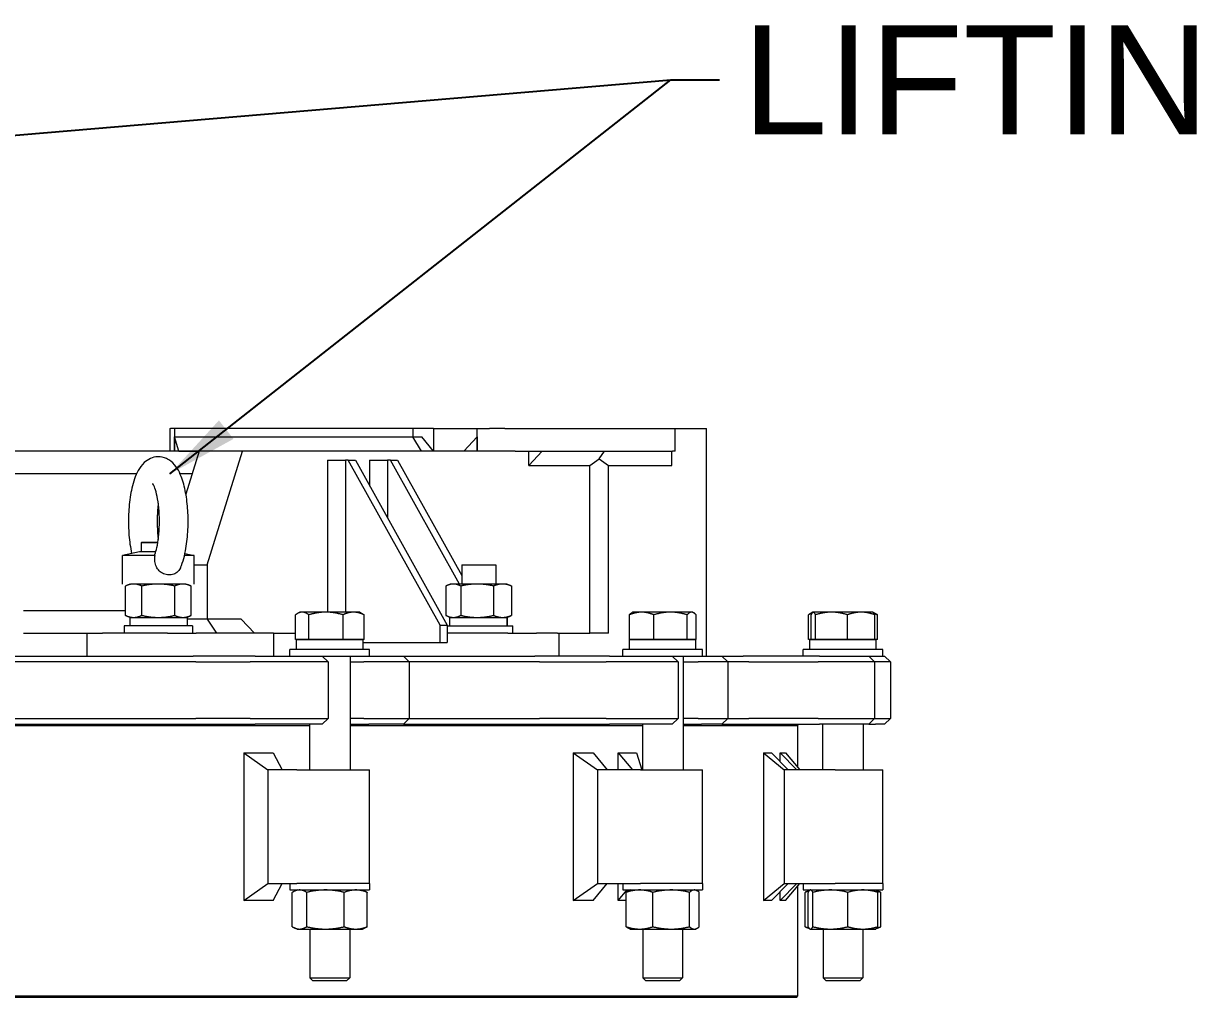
# Model space of a CAD drawing. Header units: inches. Extents: x 20 to 536, y 8 to 344.
# Drawn here: x 278.9 to 304.87, y 140.48 to 161.87 of the extents above; entities that cross this region are included whole.
import ezdxf

# ---------------------------------------------------------------- set-up
doc = ezdxf.new("R2010")
doc.units = ezdxf.units.IN
doc.header["$LTSCALE"] = 16
doc.header["$MEASUREMENT"] = 0
doc.layers.add('Symbol (ANSI)', color=7, linetype='Continuous', lineweight=25)
doc.layers.add('Visible (ANSI)', color=7, linetype='Continuous', lineweight=50)
doc.styles.add('MEMCOR Medium', font='arial.ttf')
doc.dimstyles.new('Default (ANSI)$7', dxfattribs={"dimscale": 16, "dimtxt": 0.15, "dimasz": 0.098425, "dimexe": 0.125, "dimexo": 0.0625, "dimgap": 0.031496, "dimtad": 0, "dimtih": 1, "dimtoh": 1, "dimdec": 4, "dimrnd": 1e-08, "dimzin": 3, "dimdsep": 46, "dimlunit": 5, "dimtxsty": 'MEMCOR Medium', "dimcen": 0.09, "dimdle": 0.393701, "dimclrd": 256, "dimclre": 256, "dimclrt": 256, "dimadec": 0, "dimazin": 1, "dimtfac": 0.8, "dimtofl": 0, "dimtmove": 0, "dimatfit": 3, "dimfxl": 1, "dimfrac": 1, "dimtolj": 1, "dimtzin": 4, "dimlwd": -1, "dimlwe": -1, "dimarcsym": 0})

msp = doc.modelspace()

# ---------------------------------------------------------------- linework, layer by layer
at = {"layer": 'Visible (ANSI)', "linetype": 'Continuous', "lineweight": 18}
for p, q in [((282.111112, 152.975967), (282.125795, 152.975967)), ((282.111112, 152.975967), (282.111112, 152.475967)), ((282.212949, 152.975967), (282.125795, 152.975967)), ((287.44376, 152.975967), (282.212949, 152.975967)), ((282.212949, 152.975967), (282.212949, 152.475967)), ((282.309517, 152.475967), (282.212949, 152.788467)), ((282.212949, 152.475967), (282.212949, 152.788467)), ((282.212949, 152.788467), (287.44376, 152.788467)), ((287.897913, 152.975967), (287.44376, 152.975967)), ((287.44376, 152.975967), (287.44376, 152.788467)), ((287.44376, 152.788467), (287.641928, 152.788467)), ((287.639771, 152.475967), (287.44376, 152.788467)), ((287.897913, 152.475967), (287.641928, 152.788467)), ((287.897913, 152.975967), (288.657913, 152.975967)), ((287.897913, 152.975967), (287.897913, 152.475967)), ((288.564133, 152.475967), (288.861338, 152.788467)), ((288.657913, 152.975967), (288.861338, 152.975967)), ((288.861338, 152.975967), (289.129572, 152.975967)), ((288.861338, 152.475967), (288.861338, 152.975967)), ((288.861338, 152.788467), (288.861338, 152.475967)), ((289.464982, 152.975967), (289.129572, 152.975967)), ((289.464982, 152.975967), (293.149053, 152.975967)), ((293.149053, 152.975967), (293.206332, 152.975967)), ((293.206332, 152.975967), (293.210714, 152.975967)), ((293.210714, 152.975967), (293.897913, 152.975967)), ((293.210714, 152.475967), (293.210714, 152.975967)), ((293.897913, 147.975967), (293.897913, 152.975967)), ((282.754894, 152.475967), (276.86808, 152.475967)), ((282.309517, 152.475967), (282.754894, 152.475967)), ((282.754894, 152.475967), (282.463537, 151.533117)), ((283.70595, 152.475967), (282.754894, 152.475967)), ((282.933408, 149.975967), (283.70595, 152.475967)), ((289.693513, 152.475967), (283.70595, 152.475967)), ((289.693513, 152.475967), (293.149053, 152.475967)), ((289.990718, 152.163467), (290.287923, 152.475967)), ((289.990718, 152.163467), (289.990718, 152.475967)), ((291.539341, 152.31207), (291.65842, 152.475967)), ((293.137913, 152.163467), (293.137913, 152.475967)), ((293.206332, 152.475967), (293.149053, 152.475967)), ((293.206332, 152.475967), (293.210714, 152.475967)), ((285.571641, 152.275967), (285.965414, 152.275967)), ((285.571641, 152.275967), (285.571641, 148.939596)), ((286.02961, 152.275967), (285.965414, 152.275967)), ((285.965414, 152.275967), (285.965414, 148.939596)), ((288.04585, 148.655967), (286.02961, 152.275967)), ((286.02961, 152.275967), (286.184118, 152.275967)), ((286.184118, 152.275967), (288.200358, 148.655967)), ((286.498692, 152.275967), (286.892465, 152.275967)), ((286.498692, 152.275967), (286.498692, 151.711176)), ((286.956661, 152.275967), (286.892465, 152.275967)), ((286.892465, 152.275967), (286.892465, 151.004188)), ((288.470512, 149.557967), (286.956661, 152.275967)), ((286.956661, 152.275967), (287.111169, 152.275967)), ((287.111169, 152.275967), (288.519533, 149.747361)), ((291.334808, 152.163467), (291.539341, 152.31207)), ((291.539341, 152.31207), (291.743875, 152.163467)), ((281.377697, 151.975967), (276.86808, 151.975967)), ((282.600385, 151.975967), (282.335941, 151.975967)), ((289.990718, 152.163467), (291.334808, 152.163467)), ((291.334808, 148.475967), (291.334808, 152.163467)), ((291.743875, 148.475967), (291.743875, 152.163467)), ((291.743875, 152.163467), (293.137913, 152.163467)), ((281.494319, 150.475967), (281.481819, 150.463467)), ((281.845808, 150.463467), (281.481819, 150.463467)), ((281.481819, 150.463467), (281.481819, 150.266972)), ((281.494319, 150.475967), (281.84786, 150.475967)), ((281.441476, 150.266972), (281.069417, 150.187889)), ((281.786783, 150.187889), (281.069417, 150.187889)), ((281.069417, 149.557967), (281.069417, 150.187889)), ((281.802046, 150.266972), (281.441476, 150.266972)), ((282.644221, 150.187889), (282.432516, 150.187889)), ((282.442344, 150.230799), (282.644221, 150.187889)), ((282.644221, 149.557967), (282.644221, 150.187889)), ((282.644221, 149.975967), (282.933408, 149.975967)), ((282.933408, 149.975967), (282.933408, 148.788467)), ((288.519533, 149.975967), (289.269533, 149.975967)), ((288.519533, 149.975967), (288.519533, 149.557967)), ((289.269533, 149.975967), (289.269533, 149.557967)), ((281.231819, 149.557967), (281.135131, 149.512881)), ((281.135131, 148.869054), (281.135131, 149.512881)), ((282.335751, 149.557967), (281.377887, 149.557967)), ((281.495975, 148.869054), (281.495975, 149.512881)), ((282.217663, 148.869054), (282.217663, 149.512881)), ((282.481819, 149.557967), (282.578507, 149.512881)), ((282.578507, 148.869054), (282.578507, 149.512881)), ((288.17388, 149.512881), (288.17388, 148.869054)), ((288.269533, 149.557967), (288.193507, 149.522516)), ((288.337315, 149.557967), (288.269533, 149.557967)), ((288.861075, 149.557967), (288.337315, 149.557967)), ((288.500749, 149.512881), (288.500749, 148.869054)), ((289.418294, 149.557967), (288.861075, 149.557967)), ((289.221402, 149.512881), (289.221402, 148.869054)), ((289.519533, 149.557967), (289.418294, 149.557967)), ((289.519533, 149.557967), (289.59556, 149.522516)), ((289.615186, 149.512881), (289.615186, 148.869054)), ((278.90008, 148.975967), (281.135131, 148.975967)), ((281.231819, 148.823967), (281.135131, 148.869054)), ((282.481819, 148.823967), (282.578507, 148.869054)), ((284.872366, 148.335596), (284.872366, 148.881005)), ((284.96737, 148.939596), (284.91332, 148.908391)), ((285.017305, 148.939596), (284.96737, 148.939596)), ((285.537744, 148.939596), (285.017305, 148.939596)), ((285.162243, 148.335596), (285.162243, 148.881005)), ((286.143809, 148.939596), (285.537744, 148.939596)), ((285.913246, 148.335596), (285.913246, 148.881005)), ((286.27937, 148.939596), (286.143809, 148.939596)), ((286.27937, 148.939596), (286.333419, 148.908391)), ((286.374373, 148.335596), (286.374373, 148.881005)), ((288.269533, 148.823967), (288.193507, 148.859419)), ((289.519533, 148.823967), (289.59556, 148.859419)), ((292.203367, 148.335596), (292.203367, 148.881005)), ((292.27904, 148.939596), (292.255899, 148.926236)), ((292.471178, 148.939596), (292.27904, 148.939596)), ((293.104825, 148.939596), (292.471178, 148.939596)), ((292.738989, 148.335596), (292.738989, 148.881005)), ((293.568687, 148.939596), (293.104825, 148.939596)), ((293.470662, 148.335596), (293.470662, 148.881005)), ((293.59104, 148.939596), (293.568687, 148.939596)), ((293.59104, 148.939596), (293.614181, 148.926236)), ((293.666713, 148.335596), (293.666713, 148.881005)), ((296.230427, 148.936328), (296.134604, 148.881005)), ((296.134604, 148.335596), (296.134604, 148.881005)), ((296.192264, 148.335596), (296.192264, 148.881005)), ((296.236088, 148.939596), (296.230427, 148.936328)), ((296.2417, 148.939596), (296.236088, 148.939596)), ((296.641047, 148.939596), (296.2417, 148.939596)), ((296.291135, 148.335596), (296.291135, 148.881005)), ((297.291435, 148.939596), (296.641047, 148.939596)), ((296.990959, 148.335596), (296.990959, 148.881005)), ((297.548088, 148.939596), (297.291435, 148.939596)), ((297.548088, 148.939596), (297.553748, 148.936328)), ((297.553748, 148.936328), (297.649571, 148.881005)), ((297.591911, 148.335596), (297.591911, 148.881005)), ((297.649571, 148.335596), (297.649571, 148.881005)), ((282.606819, 148.635967), (281.106819, 148.635967)), ((281.106819, 148.635967), (281.106819, 148.475967)), ((281.231343, 148.823967), (281.231343, 148.635967)), ((281.231343, 148.823967), (282.489319, 148.823967)), ((282.489319, 148.823967), (282.489319, 148.635967)), ((282.933408, 148.788467), (282.489319, 148.788467)), ((282.606819, 148.635967), (282.606819, 148.475967)), ((283.675049, 148.788467), (282.933408, 148.788467)), ((282.933408, 148.788467), (283.134045, 148.475967)), ((283.675049, 148.788467), (283.972254, 148.475967)), ((288.04585, 148.655967), (288.200358, 148.655967)), ((288.04585, 148.275967), (288.04585, 148.655967)), ((288.200358, 148.655967), (288.200358, 148.275967)), ((288.200358, 148.635967), (289.644533, 148.635967)), ((288.262033, 148.823967), (289.516351, 148.823967)), ((288.262033, 148.635967), (288.262033, 148.823967)), ((289.516351, 148.635967), (289.516351, 148.823967)), ((289.516351, 148.823967), (289.519533, 148.823967)), ((289.522907, 148.823967), (289.519533, 148.823967)), ((289.522907, 148.635967), (289.522907, 148.823967)), ((289.644533, 148.475967), (289.644533, 148.635967)), ((278.90008, 148.475967), (280.286635, 148.475967)), ((280.286635, 148.475967), (280.632126, 148.475967)), ((280.286635, 148.475967), (280.286635, 147.975967)), ((282.058711, 148.475967), (280.632126, 148.475967)), ((282.058711, 148.475967), (282.688748, 148.475967)), ((284.388341, 148.475967), (282.688748, 148.475967)), ((284.388341, 148.475967), (284.872366, 148.475967)), ((284.388341, 148.475967), (284.388341, 147.975967)), ((285.017305, 148.335596), (284.872366, 148.335596)), ((284.89387, 148.335592), (286.35287, 148.335592)), ((284.89387, 148.116592), (284.89387, 148.335592)), ((284.96737, 148.335596), (284.96737, 148.335592)), ((285.162243, 148.335596), (285.017305, 148.335596)), ((285.537744, 148.335596), (285.162243, 148.335596)), ((285.913246, 148.335596), (285.537744, 148.335596)), ((286.143809, 148.335596), (285.913246, 148.335596)), ((286.374373, 148.335596), (286.143809, 148.335596)), ((286.27937, 148.335596), (286.27937, 148.335592)), ((286.35287, 148.116592), (286.35287, 148.335592)), ((289.531837, 148.475967), (288.200358, 148.475967)), ((289.531837, 148.475967), (290.161874, 148.475967)), ((290.6254, 148.475967), (290.161874, 148.475967)), ((290.6254, 148.475967), (290.649871, 148.475967)), ((290.649871, 148.475967), (291.334808, 148.475967)), ((290.649871, 148.475967), (290.649871, 147.975967)), ((291.743875, 148.475967), (291.334808, 148.475967)), ((292.471178, 148.335596), (292.203367, 148.335596)), ((292.20554, 148.335592), (293.66454, 148.335592)), ((292.20554, 148.116592), (292.20554, 148.335592)), ((292.27904, 148.335596), (292.27904, 148.335592)), ((292.738989, 148.335596), (292.471178, 148.335596)), ((293.104825, 148.335596), (292.738989, 148.335596)), ((293.470662, 148.335596), (293.104825, 148.335596)), ((293.568687, 148.335596), (293.470662, 148.335596)), ((293.666713, 148.335596), (293.568687, 148.335596)), ((293.59104, 148.335596), (293.59104, 148.335592)), ((293.66454, 148.116592), (293.66454, 148.335592)), ((296.192264, 148.335596), (296.134604, 148.335596)), ((296.162588, 148.335592), (297.621588, 148.335592)), ((296.162588, 148.116592), (296.162588, 148.335592)), ((296.2417, 148.335596), (296.192264, 148.335596)), ((296.236088, 148.335596), (296.236088, 148.335592)), ((296.291135, 148.335596), (296.2417, 148.335596)), ((296.641047, 148.335596), (296.291135, 148.335596)), ((296.990959, 148.335596), (296.641047, 148.335596)), ((297.291435, 148.335596), (296.990959, 148.335596)), ((297.591911, 148.335596), (297.291435, 148.335596)), ((297.548088, 148.335596), (297.548088, 148.335592)), ((297.649571, 148.335596), (297.591911, 148.335596)), ((297.621588, 148.116592), (297.621588, 148.335592)), ((286.49837, 148.116592), (284.74837, 148.116592)), ((284.74837, 147.975967), (284.74837, 148.116592)), ((286.35287, 148.275967), (288.04585, 148.275967)), ((286.49837, 147.975967), (286.49837, 148.116592)), ((288.04585, 148.275967), (288.200358, 148.275967)), ((293.81004, 148.116592), (292.06004, 148.116592)), ((292.06004, 147.975967), (292.06004, 148.116592)), ((293.81004, 147.975967), (293.81004, 148.116592)), ((297.767088, 148.116592), (296.017088, 148.116592)), ((296.017088, 147.975967), (296.017088, 148.116592)), ((297.767088, 147.975967), (297.767088, 148.116592)), ((278.119988, 147.975967), (282.62323, 147.975967)), ((282.684509, 147.845967), (278.157728, 147.845967)), ((283.444024, 147.975967), (282.62323, 147.975967)), ((282.684509, 147.845967), (283.335933, 147.845967)), ((283.335933, 147.845967), (283.87421, 147.845967)), ((283.982301, 147.975967), (283.444024, 147.975967)), ((285.229313, 147.845967), (283.87421, 147.845967)), ((283.982301, 147.975967), (285.161241, 147.975967)), ((285.161241, 147.975967), (285.398884, 147.975967)), ((285.468091, 147.845967), (285.229313, 147.845967)), ((285.398884, 147.975967), (285.455001, 147.975967)), ((285.455001, 147.975967), (285.585001, 147.845967)), ((285.455001, 147.975967), (286.484568, 147.975967)), ((285.585001, 147.845967), (285.468091, 147.845967)), ((285.585001, 147.845967), (285.585001, 146.605967)), ((286.07087, 147.975967), (286.07087, 145.475967)), ((286.07087, 147.845967), (286.374338, 147.845967)), ((286.726794, 147.845967), (286.374338, 147.845967)), ((286.484568, 147.975967), (286.651608, 147.975967)), ((286.651608, 147.975967), (286.879054, 147.975967)), ((286.955326, 147.845967), (286.726794, 147.845967)), ((286.879054, 147.975967), (287.238619, 147.975967)), ((287.368619, 147.845967), (286.955326, 147.845967)), ((287.238619, 147.975967), (290.1245, 147.975967)), ((287.238619, 147.975967), (287.368619, 147.845967)), ((290.224989, 147.845967), (287.368619, 147.845967)), ((287.368619, 147.845967), (287.368619, 146.605967)), ((290.961497, 147.975967), (290.1245, 147.975967)), ((290.224989, 147.845967), (290.889273, 147.845967)), ((290.889273, 147.845967), (291.694862, 147.845967)), ((291.767086, 147.975967), (290.961497, 147.975967)), ((293.060231, 147.845967), (291.694862, 147.845967)), ((291.767086, 147.975967), (292.954957, 147.975967)), ((292.954957, 147.975967), (293.117969, 147.975967)), ((293.224021, 147.845967), (293.060231, 147.845967)), ((293.117969, 147.975967), (293.140075, 147.975967)), ((293.140075, 147.975967), (293.270075, 147.845967)), ((293.140075, 147.975967), (293.81004, 147.975967)), ((293.270075, 147.845967), (293.224021, 147.845967)), ((293.270075, 147.845967), (293.270075, 146.605967)), ((293.38254, 147.975967), (293.38254, 145.475967)), ((293.38254, 147.845967), (293.714538, 147.845967)), ((294.06506, 147.845967), (293.714538, 147.845967)), ((293.81004, 147.975967), (293.955012, 147.975967)), ((293.955012, 147.975967), (294.102763, 147.975967)), ((294.213516, 147.845967), (294.06506, 147.845967)), ((294.102763, 147.975967), (294.231572, 147.975967)), ((294.361572, 147.845967), (294.213516, 147.845967)), ((294.231572, 147.975967), (294.699026, 147.975967)), ((294.231572, 147.975967), (294.361572, 147.845967)), ((294.823427, 147.845967), (294.361572, 147.845967)), ((294.361572, 147.845967), (294.361572, 146.605967)), ((295.424801, 147.975967), (294.699026, 147.975967)), ((294.823427, 147.845967), (295.399439, 147.845967)), ((295.399439, 147.845967), (296.349696, 147.845967)), ((296.375058, 147.975967), (295.424801, 147.975967)), ((297.517467, 147.845967), (296.349696, 147.845967)), ((296.375058, 147.975967), (297.391018, 147.975967)), ((297.391018, 147.975967), (297.454582, 147.975967)), ((297.454582, 147.975967), (297.45758, 147.975967)), ((297.45758, 147.975967), (297.58758, 147.845967)), ((297.45758, 147.975967), (297.767088, 147.975967)), ((297.581333, 147.845967), (297.517467, 147.845967)), ((297.58758, 147.845967), (297.581333, 147.845967)), ((297.876667, 147.845967), (297.58758, 147.845967)), ((297.58758, 147.845967), (297.58758, 146.605967)), ((297.767088, 147.975967), (297.794074, 147.975967)), ((297.794074, 147.975967), (297.804967, 147.975967)), ((297.804967, 147.975967), (297.934967, 147.845967)), ((297.922446, 147.845967), (297.876667, 147.845967)), ((297.934967, 147.845967), (297.922446, 147.845967)), ((297.934967, 147.845967), (297.934967, 146.605967)), ((278.157728, 146.605967), (282.684509, 146.605967)), ((283.335933, 146.605967), (282.684509, 146.605967)), ((283.87421, 146.605967), (283.335933, 146.605967)), ((283.87421, 146.605967), (285.229313, 146.605967)), ((285.229313, 146.605967), (285.468091, 146.605967)), ((285.455001, 146.475967), (285.585001, 146.605967)), ((285.468091, 146.605967), (285.585001, 146.605967)), ((286.374338, 146.605967), (286.07087, 146.605967)), ((286.374338, 146.605967), (286.726794, 146.605967)), ((286.726794, 146.605967), (286.955326, 146.605967)), ((286.955326, 146.605967), (287.368619, 146.605967)), ((287.238619, 146.475967), (287.368619, 146.605967)), ((287.368619, 146.605967), (290.224989, 146.605967)), ((290.889273, 146.605967), (290.224989, 146.605967)), ((291.694862, 146.605967), (290.889273, 146.605967)), ((291.694862, 146.605967), (293.060231, 146.605967)), ((293.060231, 146.605967), (293.224021, 146.605967)), ((293.140075, 146.475967), (293.270075, 146.605967)), ((293.224021, 146.605967), (293.270075, 146.605967)), ((293.714538, 146.605967), (293.38254, 146.605967)), ((293.714538, 146.605967), (294.06506, 146.605967)), ((294.06506, 146.605967), (294.213516, 146.605967)), ((294.213516, 146.605967), (294.361572, 146.605967)), ((294.231572, 146.475967), (294.361572, 146.605967)), ((294.361572, 146.605967), (294.823427, 146.605967)), ((295.399439, 146.605967), (294.823427, 146.605967)), ((296.349696, 146.605967), (295.399439, 146.605967)), ((296.349696, 146.605967), (297.517467, 146.605967)), ((297.45758, 146.475967), (297.58758, 146.605967)), ((297.517467, 146.605967), (297.581333, 146.605967)), ((297.581333, 146.605967), (297.58758, 146.605967)), ((297.58758, 146.605967), (297.876667, 146.605967)), ((297.804967, 146.475967), (297.934967, 146.605967)), ((297.876667, 146.605967), (297.922446, 146.605967)), ((297.922446, 146.605967), (297.934967, 146.605967)), ((285.17587, 146.444717), (276.517712, 146.444717)), ((277.89072, 146.475967), (282.966474, 146.475967)), ((282.966474, 146.475967), (283.444024, 146.475967)), ((283.444024, 146.475967), (283.982301, 146.475967)), ((285.161241, 146.475967), (283.982301, 146.475967)), ((285.398884, 146.475967), (285.161241, 146.475967)), ((285.17587, 146.475967), (285.17587, 145.475967)), ((285.455001, 146.475967), (285.398884, 146.475967)), ((286.07087, 146.475967), (286.482429, 146.475967)), ((292.48754, 146.444717), (286.07087, 146.444717)), ((286.651608, 146.475967), (286.482429, 146.475967)), ((286.879054, 146.475967), (286.651608, 146.475967)), ((287.238619, 146.475967), (286.879054, 146.475967)), ((287.238619, 146.475967), (290.413802, 146.475967)), ((290.413802, 146.475967), (290.961497, 146.475967)), ((290.961497, 146.475967), (291.767086, 146.475967)), ((292.954957, 146.475967), (291.767086, 146.475967)), ((292.48754, 146.475967), (292.48754, 145.475967)), ((293.117969, 146.475967), (292.954957, 146.475967)), ((293.140075, 146.475967), (293.117969, 146.475967)), ((293.38254, 146.475967), (293.786762, 146.475967)), ((295.901301, 146.444717), (293.38254, 146.444717)), ((293.955012, 146.475967), (293.786762, 146.475967)), ((294.102763, 146.475967), (293.955012, 146.475967)), ((294.231572, 146.475967), (294.102763, 146.475967)), ((294.231572, 146.475967), (294.890343, 146.475967)), ((294.890343, 146.475967), (295.424801, 146.475967)), ((295.424801, 146.475967), (296.375058, 146.475967)), ((295.870051, 146.475967), (295.901301, 146.444717)), ((295.901301, 145.528117), (295.901301, 146.444717)), ((297.391018, 146.475967), (296.375058, 146.475967)), ((296.444588, 146.475967), (296.444588, 145.475967)), ((297.339588, 146.475967), (297.339588, 145.475967)), ((297.454582, 146.475967), (297.391018, 146.475967)), ((297.45758, 146.475967), (297.454582, 146.475967)), ((297.45758, 146.475967), (297.606805, 146.475967)), ((297.748512, 146.475967), (297.606805, 146.475967)), ((297.794074, 146.475967), (297.748512, 146.475967)), ((297.804967, 146.475967), (297.794074, 146.475967)), ((283.733438, 145.850813), (283.733438, 142.601121)), ((283.733438, 145.850813), (284.377725, 145.850813)), ((283.733438, 145.850813), (284.262364, 145.475967)), ((284.377725, 145.850813), (284.579812, 145.475967)), ((290.967467, 145.850813), (290.967467, 142.601121)), ((290.967467, 145.850813), (291.410119, 145.850813)), ((290.967467, 145.850813), (291.500862, 145.475967)), ((291.410119, 145.850813), (291.717651, 145.475967)), ((291.957482, 145.850813), (292.273221, 145.475967)), ((291.957482, 145.475967), (291.957482, 145.850813)), ((291.957482, 145.850813), (292.356221, 145.850813)), ((292.356221, 145.850813), (292.473109, 145.475967)), ((295.146417, 145.850813), (295.146417, 142.601121)), ((295.146417, 145.850813), (295.320045, 145.850813)), ((295.146417, 145.850813), (295.603077, 145.475967)), ((295.320045, 145.850813), (295.686204, 145.475967)), ((295.512254, 145.850813), (295.881295, 145.475967)), ((295.512254, 145.654045), (295.512254, 145.850813)), ((295.512254, 145.850813), (295.634083, 145.850813)), ((295.634083, 145.850813), (295.944485, 145.475967)), ((284.895834, 145.475967), (284.262364, 145.475967)), ((284.262364, 145.475967), (284.262364, 142.975967)), ((284.895834, 145.475967), (286.49837, 145.475967)), ((286.49837, 142.975967), (286.49837, 145.475967)), ((292.448916, 145.475967), (291.500862, 145.475967)), ((291.500862, 145.475967), (291.500862, 142.975967)), ((292.448916, 145.475967), (293.81004, 145.475967)), ((293.81004, 142.975967), (293.81004, 145.475967)), ((296.721384, 145.475967), (295.603077, 145.475967)), ((295.603077, 145.475967), (295.603077, 142.975967)), ((296.721384, 145.475967), (297.767088, 145.475967)), ((297.767088, 142.975967), (297.767088, 145.475967)), ((283.733438, 142.601121), (284.262364, 142.975967)), ((284.262364, 142.975967), (284.895834, 142.975967)), ((284.377725, 142.601121), (284.579812, 142.975967)), ((284.74837, 142.975967), (284.74837, 142.835342)), ((286.49837, 142.975967), (284.895834, 142.975967)), ((286.49837, 142.975967), (284.895834, 142.975967)), ((286.49837, 142.975967), (286.49837, 142.835342)), ((290.967467, 142.601121), (291.500862, 142.975967)), ((291.410119, 142.601121), (291.717651, 142.975967)), ((291.500862, 142.975967), (292.448916, 142.975967)), ((291.957482, 142.601121), (291.957482, 142.975967)), ((292.06004, 142.975967), (292.06004, 142.835342)), ((293.81004, 142.975967), (292.448916, 142.975967)), ((293.81004, 142.975967), (292.448916, 142.975967)), ((293.81004, 142.975967), (293.81004, 142.835342)), ((295.146417, 142.601121), (295.603077, 142.975967)), ((295.320045, 142.601121), (295.686204, 142.975967)), ((295.512254, 142.601121), (295.881295, 142.975967)), ((295.603077, 142.975967), (296.721384, 142.975967)), ((295.634083, 142.601121), (295.944485, 142.975967)), ((295.901301, 140.507217), (295.901301, 142.923818)), ((296.017088, 142.975967), (296.017088, 142.835342)), ((297.767088, 142.975967), (296.721384, 142.975967)), ((297.767088, 142.975967), (296.721384, 142.975967)), ((297.767088, 142.975967), (297.767088, 142.835342)), ((284.377725, 142.601121), (283.733438, 142.601121)), ((284.74837, 142.835342), (286.49837, 142.835342)), ((284.800243, 142.02821), (284.800243, 142.783475)), ((284.90437, 142.835342), (284.84513, 142.807718)), ((285.117958, 142.02821), (285.117958, 142.783475)), ((285.941085, 142.02821), (285.941085, 142.783475)), ((286.34237, 142.835342), (286.40161, 142.807718)), ((286.446497, 142.02821), (286.446497, 142.783475)), ((291.410119, 142.601121), (290.967467, 142.601121)), ((291.957482, 142.601121), (292.15477, 142.835342)), ((292.1331, 142.601121), (291.957482, 142.601121)), ((292.06004, 142.835342), (293.81004, 142.835342)), ((292.1331, 142.02821), (292.1331, 142.783475)), ((292.21604, 142.835342), (292.190676, 142.823515)), ((292.720161, 142.02821), (292.720161, 142.783475)), ((293.522101, 142.02821), (293.522101, 142.783475)), ((293.65404, 142.835342), (293.679404, 142.823515)), ((293.73698, 142.02821), (293.73698, 142.783475)), ((295.320045, 142.601121), (295.146417, 142.601121)), ((295.512254, 142.601121), (295.512254, 142.79789)), ((295.634083, 142.601121), (295.512254, 142.601121)), ((296.017088, 142.835342), (297.767088, 142.835342)), ((296.166883, 142.832449), (296.061858, 142.783475)), ((296.061858, 142.02821), (296.061858, 142.783475)), ((296.125055, 142.02821), (296.125055, 142.783475)), ((296.173088, 142.835342), (296.166883, 142.832449)), ((296.233422, 142.02821), (296.233422, 142.783475)), ((297.000454, 142.02821), (297.000454, 142.783475)), ((297.611088, 142.835342), (297.617292, 142.832449)), ((297.617292, 142.832449), (297.722317, 142.783475)), ((297.65912, 142.02821), (297.65912, 142.783475)), ((297.722317, 142.02821), (297.722317, 142.783475)), ((284.90437, 141.976342), (284.84513, 142.003966)), ((284.90437, 141.976342), (284.9591, 141.976342)), ((284.9591, 141.976342), (285.529521, 141.976342)), ((285.18587, 141.976342), (285.18587, 140.901707)), ((285.529521, 141.976342), (286.193791, 141.976342)), ((286.06087, 141.976342), (286.06087, 140.901707)), ((286.193791, 141.976342), (286.34237, 141.976342)), ((286.34237, 141.976342), (286.40161, 142.003966)), ((292.21604, 141.976342), (292.190676, 141.98817)), ((292.21604, 141.976342), (292.42663, 141.976342)), ((292.42663, 141.976342), (293.121131, 141.976342)), ((292.49754, 141.976342), (292.49754, 140.901707)), ((293.121131, 141.976342), (293.629541, 141.976342)), ((293.37254, 141.976342), (293.37254, 140.901707)), ((293.629541, 141.976342), (293.65404, 141.976342)), ((293.65404, 141.976342), (293.679404, 141.98817)), ((296.166883, 141.979236), (296.061858, 142.02821)), ((296.173088, 141.976342), (296.166883, 141.979236)), ((296.173088, 141.976342), (296.179239, 141.976342)), ((296.179239, 141.976342), (296.616938, 141.976342)), ((296.454588, 141.976342), (296.454588, 140.901707)), ((296.616938, 141.976342), (297.329787, 141.976342)), ((297.329588, 141.976342), (297.329588, 140.901707)), ((297.329787, 141.976342), (297.611088, 141.976342)), ((297.611088, 141.976342), (297.617292, 141.979236)), ((297.617292, 141.979236), (297.722317, 142.02821)), ((285.18587, 140.901707), (286.06087, 140.901707)), ((285.254031, 140.835592), (285.18587, 140.901707)), ((285.992708, 140.835592), (285.254031, 140.835592)), ((285.992708, 140.835592), (286.06087, 140.901707)), ((292.49754, 140.901707), (293.37254, 140.901707)), ((292.565701, 140.835592), (292.49754, 140.901707)), ((293.304379, 140.835592), (292.565701, 140.835592)), ((293.304379, 140.835592), (293.37254, 140.901707)), ((296.454588, 140.901707), (297.329588, 140.901707)), ((296.522749, 140.835592), (296.454588, 140.901707)), ((297.261426, 140.835592), (296.522749, 140.835592)), ((297.261426, 140.835592), (297.329588, 140.901707)), ((270.921898, 140.507217), (295.901301, 140.507217)), ((295.870051, 140.475967), (270.946303, 140.475967)), ((295.870051, 140.475967), (295.901301, 140.507217))]:
    msp.add_line(p, q, dxfattribs=at)
for points, knots in [([(282.346905, 149.920872), (282.399742, 150.045116), (282.436971, 150.18601), (282.486727, 150.472015), (282.501522, 150.612479), (282.51467, 150.893488), (282.513684, 151.033606), (282.496901, 151.306907), (282.481117, 151.439933), (282.433687, 151.693981), (282.401736, 151.813701), (282.309503, 152.046385), (282.25273, 152.159779), (282.103591, 152.276971), (282.071262, 152.29763), (281.978799, 152.339586), (281.91177, 152.355018), (281.788019, 152.351421), (281.732795, 152.337765), (281.629936, 152.292915), (281.584891, 152.260195), (281.489795, 152.171569), (281.44932, 152.112666), (281.351865, 151.936437), (281.309558, 151.808167), (281.246993, 151.535766), (281.226263, 151.395546), (281.202738, 151.113522), (281.198878, 150.972717), (281.206211, 150.69569), (281.217234, 150.559561), (281.245328, 150.361881), (281.257239, 150.294935), (281.271294, 150.230799)], [3.76997474, 3.76997474, 3.76997474, 3.76997474, 4.199633872, 4.199633872, 4.562111984, 4.562111984, 4.908551755, 4.908551755, 5.255872151, 5.255872151, 5.621018122, 5.621018122, 6.044973597, 6.044973597, 6.143872022, 6.143872022, 6.292166437, 6.292166437, 6.417122265, 6.417122265, 6.563591586, 6.563591586, 6.792759569, 6.792759569, 7.21480781, 7.21480781, 7.590322168, 7.590322168, 7.939428638, 7.939428638, 8.285042975, 8.285042975, 8.470848641, 8.470848641, 8.470848641, 8.470848641]), ([(281.783204, 150.208515), (281.798015, 150.250032), (281.812888, 150.301925), (281.84105, 150.428808), (281.853866, 150.506085), (281.873461, 150.677229), (281.879778, 150.771898), (281.883855, 150.965916), (281.881407, 151.065324), (281.867926, 151.255064), (281.856948, 151.345474), (281.82911, 151.503786), (281.812477, 151.572596), (281.779567, 151.677121), (281.76326, 151.715761), (281.740892, 151.758254), (281.733212, 151.767977), (281.733212, 151.767977)], [3.855418872, 3.855418872, 3.855418872, 3.855418872, 4.089515218, 4.089515218, 4.35754583, 4.35754583, 4.644492531, 4.644492531, 4.938376462, 4.938376462, 5.229728656, 5.229728656, 5.507149186, 5.507149186, 5.752341895, 5.752341895, 5.939346633, 5.939346633, 5.939346633, 5.939346633]), ([(281.856819, 151.335324), (281.85047, 151.288327), (281.845196, 151.239176), (281.83361, 151.095348), (281.830258, 150.997449), (281.83241, 150.80175), (281.838025, 150.703966), (281.850447, 150.586464), (281.853485, 150.561193), (281.856819, 150.536517)], [7.4418463226, 7.4418463226, 7.4418463226, 7.4418463226, 7.5989849081, 7.5989849081, 7.889546922, 7.889546922, 8.1836073434, 8.1836073434, 8.2661169453, 8.2661169453, 8.2661169453, 8.2661169453]), ([(282.346906, 149.92087), (282.343466, 149.912782), (282.339814, 149.905097), (282.318435, 149.864355), (282.295543, 149.835975), (282.239116, 149.790954), (282.206394, 149.77502), (282.134655, 149.756963), (282.096285, 149.75507), (282.019308, 149.765637), (281.981405, 149.777943), (281.91288, 149.815404), (281.882828, 149.83963), (281.834331, 149.897001), (281.816224, 149.928614), (281.789786, 150.000141), (281.782816, 150.03907), (281.779066, 150.115073), (281.781535, 150.151812), (281.786783, 150.187889)], [0.72465452, 0.72465452, 0.72465452, 0.72465452, 0.810374255, 0.810374255, 1.202831513, 1.202831513, 1.595671209, 1.595671209, 1.990459955, 1.990459955, 2.38348301, 2.38348301, 2.760985396, 2.760985396, 3.119921201, 3.119921201, 3.506258591, 3.506258591, 3.861808851, 3.861808851, 3.861808851, 3.861808851])]:
    msp.add_open_spline(points, degree=3, knots=knots, dxfattribs=at)
msp.add_open_spline([(281.786783, 150.187889), (281.781944, 150.194659), (281.780732, 150.201588), (281.783204, 150.208515)], degree=3, dxfattribs=at)
for points, weights in [([(281.315553, 149.557967), (281.231819, 149.557967), (281.135131, 149.512881)], [1, 1.0379548493, 1]), ([(281.495975, 149.512881), (281.399287, 149.557967), (281.315553, 149.557967)], [1, 1.0379548493, 1]), ([(281.856819, 149.557967), (281.689351, 149.557967), (281.495975, 149.512881)], [1, 1.0379548493, 1]), ([(282.217663, 149.512881), (282.024287, 149.557967), (281.856819, 149.557967)], [1, 1.0379548493, 1]), ([(282.398085, 149.557967), (282.314351, 149.557967), (282.217663, 149.512881)], [1, 1.0379548493, 1]), ([(282.578507, 149.512881), (282.481819, 149.557967), (282.398085, 149.557967)], [1, 1.0379548493, 1]), ([(288.337315, 149.557967), (288.261464, 149.557967), (288.17388, 149.512881)], [1, 1.0379548493, 1]), ([(288.500749, 149.512881), (288.413165, 149.557967), (288.337315, 149.557967)], [1, 1.0379548493, 1]), ([(288.861075, 149.557967), (288.693847, 149.557967), (288.500749, 149.512881)], [1, 1.0379548493, 1]), ([(289.221402, 149.512881), (289.028303, 149.557967), (288.861075, 149.557967)], [1, 1.0379548493, 1]), ([(289.418294, 149.557967), (289.326916, 149.557967), (289.221402, 149.512881)], [1, 1.0379548493, 1]), ([(289.615186, 149.512881), (289.509672, 149.557967), (289.418294, 149.557967)], [1, 1.0379548493, 1]), ([(289.59556, 149.522516), (289.60523, 149.518006), (289.615186, 149.512881)], [1.00742993407, 1.00417399152, 1]), ([(281.135131, 148.869054), (281.231819, 148.823967), (281.315553, 148.823967)], [1, 1.0379548493, 1]), ([(281.315553, 148.823967), (281.399287, 148.823967), (281.495975, 148.869054)], [1, 1.0379548493, 1]), ([(281.495975, 148.869054), (281.689351, 148.823967), (281.856819, 148.823967)], [1, 1.0379548493, 1]), ([(281.856819, 148.823967), (282.024287, 148.823967), (282.217663, 148.869054)], [1, 1.0379548493, 1]), ([(282.217663, 148.869054), (282.314351, 148.823967), (282.398085, 148.823967)], [1, 1.0379548493, 1]), ([(282.398085, 148.823967), (282.481819, 148.823967), (282.578507, 148.869054)], [1, 1.0379548493, 1]), ([(285.017305, 148.939596), (284.950039, 148.939596), (284.872366, 148.881005)], [1, 1.0379548493, 1]), ([(285.162243, 148.881005), (285.084571, 148.939596), (285.017305, 148.939596)], [1, 1.0379548493, 1]), ([(285.537744, 148.939596), (285.363473, 148.939596), (285.162243, 148.881005)], [1, 1.0379548493, 1]), ([(285.913246, 148.881005), (285.712015, 148.939596), (285.537744, 148.939596)], [1, 1.0379548493, 1]), ([(286.143809, 148.939596), (286.036805, 148.939596), (285.913246, 148.881005)], [1, 1.0379548493, 1]), ([(286.374373, 148.881005), (286.250814, 148.939596), (286.143809, 148.939596)], [1, 1.0379548493, 1]), ([(286.333419, 148.908391), (286.353234, 148.896951), (286.374373, 148.881005)], [1.01477953359, 1.01005189042, 1]), ([(288.17388, 148.869054), (288.261464, 148.823967), (288.337315, 148.823967)], [1, 1.0379548493, 1]), ([(288.337315, 148.823967), (288.413165, 148.823967), (288.500749, 148.869054)], [1, 1.0379548493, 1]), ([(288.500749, 148.869054), (288.693847, 148.823967), (288.861075, 148.823967)], [1, 1.0379548493, 1]), ([(288.861075, 148.823967), (289.028303, 148.823967), (289.221402, 148.869054)], [1, 1.0379548493, 1]), ([(289.221402, 148.869054), (289.326916, 148.823967), (289.418294, 148.823967)], [1, 1.0379548493, 1]), ([(289.418294, 148.823967), (289.509672, 148.823967), (289.615186, 148.869054)], [1, 1.0379548493, 1]), ([(289.615186, 148.869054), (289.60523, 148.863929), (289.59556, 148.859419)], [1, 1.00417399152, 1.00742993407]), ([(292.471178, 148.939596), (292.346887, 148.939596), (292.203367, 148.881005)], [1, 1.0379548493, 1]), ([(292.203367, 148.881005), (292.231065, 148.911898), (292.255899, 148.926236)], [1, 1.01965956375, 1.01895290532]), ([(292.738989, 148.881005), (292.595469, 148.939596), (292.471178, 148.939596)], [1, 1.0379548493, 1]), ([(293.104825, 148.939596), (292.93504, 148.939596), (292.738989, 148.881005)], [1, 1.0379548493, 1]), ([(293.470662, 148.881005), (293.274611, 148.939596), (293.104825, 148.939596)], [1, 1.0379548493, 1]), ([(293.568687, 148.939596), (293.523194, 148.939596), (293.470662, 148.881005)], [1, 1.0379548493, 1]), ([(293.666713, 148.881005), (293.614181, 148.939596), (293.568687, 148.939596)], [1, 1.0379548493, 1]), ([(296.212634, 148.91837), (296.17536, 148.904535), (296.134604, 148.881005)], [1.01810318657, 1.01490424563, 1]), ([(296.2417, 148.939596), (296.218757, 148.939596), (296.192264, 148.881005)], [1, 1.0379548493, 1]), ([(296.291135, 148.881005), (296.264643, 148.939596), (296.2417, 148.939596)], [1, 1.0379548493, 1]), ([(296.641047, 148.939596), (296.478653, 148.939596), (296.291135, 148.881005)], [1, 1.0379548493, 1]), ([(296.990959, 148.881005), (296.803442, 148.939596), (296.641047, 148.939596)], [1, 1.0379548493, 1]), ([(297.291435, 148.939596), (297.151984, 148.939596), (296.990959, 148.881005)], [1, 1.0379548493, 1]), ([(297.591911, 148.881005), (297.430887, 148.939596), (297.291435, 148.939596)], [1, 1.0379548493, 1]), ([(297.553748, 148.936328), (297.571541, 148.926055), (297.591911, 148.881005)], [1.01375847525, 1.02892942038, 1]), ([(297.649571, 148.881005), (297.608815, 148.904535), (297.571541, 148.91837)], [1, 1.01490424563, 1.01810318657]), ([(284.9591, 142.835342), (284.885374, 142.835342), (284.800243, 142.783475)], [1, 1.0379548493, 1]), ([(285.117958, 142.783475), (285.032826, 142.835342), (284.9591, 142.835342)], [1, 1.0379548493, 1]), ([(285.529521, 142.835342), (285.338514, 142.835342), (285.117958, 142.783475)], [1, 1.0379548493, 1]), ([(285.941085, 142.783475), (285.720529, 142.835342), (285.529521, 142.835342)], [1, 1.0379548493, 1]), ([(286.193791, 142.835342), (286.076509, 142.835342), (285.941085, 142.783475)], [1, 1.0379548493, 1]), ([(286.446497, 142.783475), (286.311072, 142.835342), (286.193791, 142.835342)], [1, 1.0379548493, 1]), ([(286.40161, 142.807718), (286.423328, 142.797591), (286.446497, 142.783475)], [1.01477953359, 1.01005189042, 1]), ([(292.42663, 142.835342), (292.290402, 142.835342), (292.1331, 142.783475)], [1, 1.0379548493, 1]), ([(292.1331, 142.783475), (292.163458, 142.810823), (292.190676, 142.823515)], [1, 1.01965956375, 1.01895290532]), ([(292.720161, 142.783475), (292.562858, 142.835342), (292.42663, 142.835342)], [1, 1.0379548493, 1]), ([(293.121131, 142.835342), (292.93504, 142.835342), (292.720161, 142.783475)], [1, 1.0379548493, 1]), ([(293.522101, 142.783475), (293.307222, 142.835342), (293.121131, 142.835342)], [1, 1.0379548493, 1]), ([(293.629541, 142.835342), (293.579678, 142.835342), (293.522101, 142.783475)], [1, 1.0379548493, 1]), ([(293.73698, 142.783475), (293.679404, 142.835342), (293.629541, 142.835342)], [1, 1.0379548493, 1]), ([(296.147382, 142.816552), (296.106528, 142.804305), (296.061858, 142.783475)], [1.01810318657, 1.01490424563, 1]), ([(296.179239, 142.835342), (296.154092, 142.835342), (296.125055, 142.783475)], [1, 1.0379548493, 1]), ([(296.233422, 142.783475), (296.204385, 142.835342), (296.179239, 142.835342)], [1, 1.0379548493, 1]), ([(296.616938, 142.835342), (296.438948, 142.835342), (296.233422, 142.783475)], [1, 1.0379548493, 1]), ([(297.000454, 142.783475), (296.794929, 142.835342), (296.616938, 142.835342)], [1, 1.0379548493, 1]), ([(297.329787, 142.835342), (297.176943, 142.835342), (297.000454, 142.783475)], [1, 1.0379548493, 1]), ([(297.65912, 142.783475), (297.482631, 142.835342), (297.329787, 142.835342)], [1, 1.0379548493, 1]), ([(297.617292, 142.832449), (297.636794, 142.823355), (297.65912, 142.783475)], [1.01375847525, 1.02892942038, 1]), ([(297.722317, 142.783475), (297.677647, 142.804305), (297.636794, 142.816552)], [1, 1.01490424563, 1.01810318657]), ([(284.800243, 142.02821), (284.885374, 141.976342), (284.9591, 141.976342)], [1, 1.0379548493, 1]), ([(284.9591, 141.976342), (285.032826, 141.976342), (285.117958, 142.02821)], [1, 1.0379548493, 1]), ([(285.117958, 142.02821), (285.338514, 141.976342), (285.529521, 141.976342)], [1, 1.0379548493, 1]), ([(285.529521, 141.976342), (285.720529, 141.976342), (285.941085, 142.02821)], [1, 1.0379548493, 1]), ([(285.941085, 142.02821), (286.076509, 141.976342), (286.193791, 141.976342)], [1, 1.0379548493, 1]), ([(286.193791, 141.976342), (286.311072, 141.976342), (286.446497, 142.02821)], [1, 1.0379548493, 1]), ([(286.446497, 142.02821), (286.423328, 142.014094), (286.40161, 142.003966)], [1, 1.01005189042, 1.01477953359]), ([(292.190676, 141.98817), (292.163458, 142.000862), (292.1331, 142.02821)], [1.01895290532, 1.01965956375, 1]), ([(292.1331, 142.02821), (292.290402, 141.976342), (292.42663, 141.976342)], [1, 1.0379548493, 1]), ([(292.42663, 141.976342), (292.562858, 141.976342), (292.720161, 142.02821)], [1, 1.0379548493, 1]), ([(292.720161, 142.02821), (292.93504, 141.976342), (293.121131, 141.976342)], [1, 1.0379548493, 1]), ([(293.121131, 141.976342), (293.307222, 141.976342), (293.522101, 142.02821)], [1, 1.0379548493, 1]), ([(293.522101, 142.02821), (293.579678, 141.976342), (293.629541, 141.976342)], [1, 1.0379548493, 1]), ([(293.629541, 141.976342), (293.679404, 141.976342), (293.73698, 142.02821)], [1, 1.0379548493, 1]), ([(296.061858, 142.02821), (296.106528, 142.00738), (296.147382, 141.995133)], [1, 1.01490424563, 1.01810318657]), ([(296.125055, 142.02821), (296.154092, 141.976342), (296.179239, 141.976342)], [1, 1.0379548493, 1]), ([(296.179239, 141.976342), (296.204385, 141.976342), (296.233422, 142.02821)], [1, 1.0379548493, 1]), ([(296.233422, 142.02821), (296.438948, 141.976342), (296.616938, 141.976342)], [1, 1.0379548493, 1]), ([(296.616938, 141.976342), (296.794929, 141.976342), (297.000454, 142.02821)], [1, 1.0379548493, 1]), ([(297.000454, 142.02821), (297.176943, 141.976342), (297.329787, 141.976342)], [1, 1.0379548493, 1]), ([(297.329787, 141.976342), (297.482631, 141.976342), (297.65912, 142.02821)], [1, 1.0379548493, 1]), ([(297.65912, 142.02821), (297.636794, 141.988329), (297.617292, 141.979236)], [1, 1.02892942038, 1.01375847525]), ([(297.636794, 141.995133), (297.677647, 142.00738), (297.722317, 142.02821)], [1.01810318657, 1.01490424563, 1])]:
    msp.add_rational_spline(points, weights, degree=2, dxfattribs=at)

# ---------------------------------------------------------------- texts
at = {"layer": 'Symbol (ANSI)', "insert": (294.687065, 161.834919), "char_height": 2.40000008, "width": 22.91707467, "attachment_point": 1, "style": 'MEMCOR Medium'}
msp.add_mtext('\\fArial|b0|i0;LIFTING LUGS', dxfattribs=at)

# ---------------------------------------------------------------- leaders
at = {"layer": 'Symbol (ANSI)', "annotation_type": 0, "has_hookline": 1, "hookline_direction": 0, "text_width": 22.493862}
msp.add_leader([(259.933708, 152.353127), (261.401022, 157.954624), (293.112262, 160.634919), (294.183128, 160.634919)], dimstyle='Default (ANSI)$7', override={"dimtad": 0}, dxfattribs=at)
at = {"layer": 'Symbol (ANSI)'}
msp.add_leader([(282.111112, 151.975967), (293.112262, 160.634919)], dimstyle='Default (ANSI)$7', override={"dimtad": 0}, dxfattribs=at)

doc.saveas('drawing.dxf')
